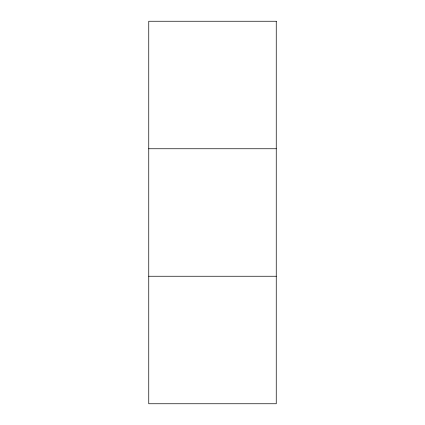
<?xml version="1.0" encoding="UTF-8"?>
<svg xmlns="http://www.w3.org/2000/svg" width="425" height="425" viewBox="0 0 425 425"><rect width="100%" height="100%" fill="white"/><g stroke="black" fill="none" stroke-linecap="round" stroke-linejoin="round"><path stroke-width="0.64" d="M148.75 148.75L276.25 148.75M148.75 276.25L276.25 276.25M276.25 21.25L148.75 21.25L148.75 403.75L276.25 403.75L276.25 21.25"/></g></svg>
